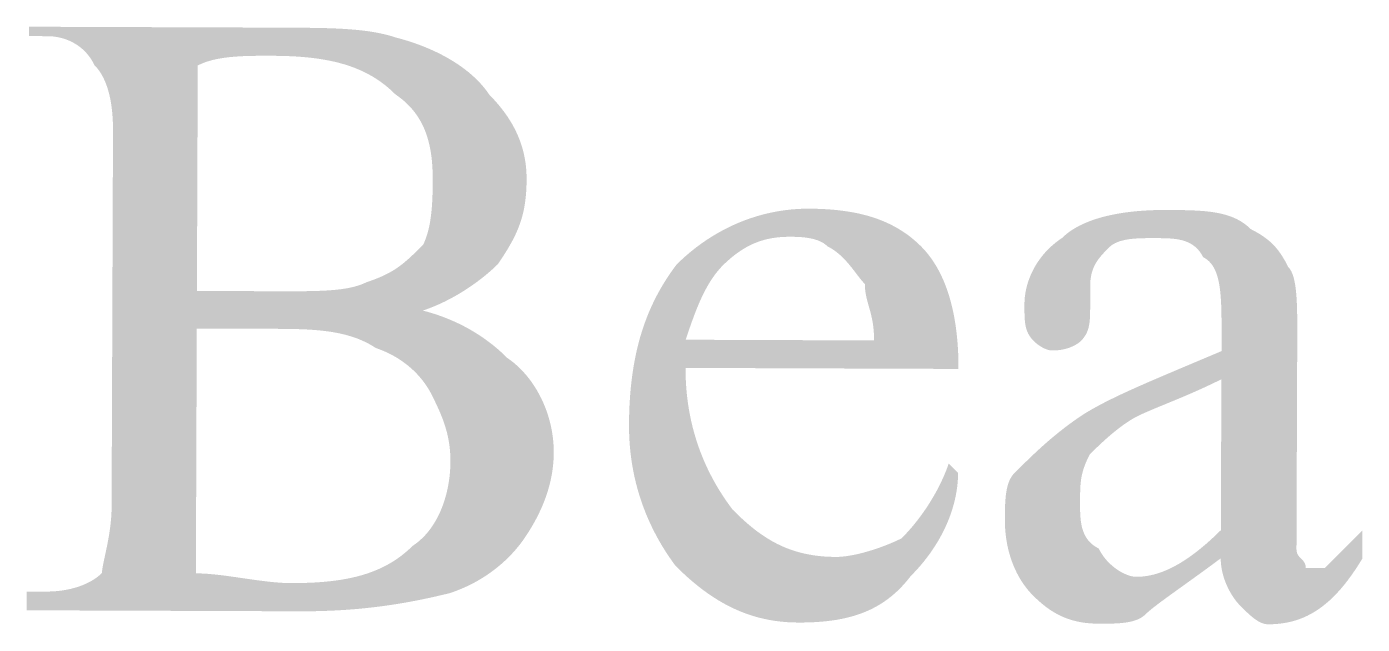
# Model space of a CAD drawing. Header units: millimetres. Extents: x -125 to 146, y -26 to 163.
# Drawn here: x 130.52 to 136.54, y 146.82 to 149.51 of the extents above; entities that cross this region are included whole.
import ezdxf

# ---------------------------------------------------------------- set-up
doc = ezdxf.new("R2010")
doc.units = ezdxf.units.MM
doc.header["$MEASUREMENT"] = 0
doc.layers.get('0').update_dxf_attribs({"color": 255, "linetype": 'CONTINUOUS'})

msp = doc.modelspace()

# ---------------------------------------------------------------- hatches: boundary and pattern name
at = {"true_color": 0x000007}
h = msp.add_hatch(color=7, dxfattribs=at)
h.paths.add_polyline_path([(132.3014, 148.2339), (132.3224, 148.2283), (132.3429, 148.2223), (132.3629, 148.2159), (132.3825, 148.2091), (132.4017, 148.2019), (132.4204, 148.1944), (132.4386, 148.1866), (132.4565, 148.1784), (132.4739, 148.17), (132.4908, 148.1613), (132.5073, 148.1523), (132.5234, 148.1431), (132.539, 148.1337), (132.5542, 148.124), (132.5689, 148.1142), (132.5832, 148.1043), (132.597, 148.0941), (132.6105, 148.0839), (132.6234, 148.0735), (132.636, 148.0631), (132.648, 148.0526), (132.6597, 148.042), (132.6709, 148.0314), (132.6817, 148.0208), (132.6973, 148.0097), (132.7124, 147.9978), (132.7271, 147.9851), (132.7413, 147.9716), (132.7549, 147.9573), (132.768, 147.9424), (132.7806, 147.9268), (132.7926, 147.9105), (132.804, 147.8937), (132.8148, 147.8763), (132.8249, 147.8584), (132.8345, 147.84), (132.8433, 147.8211), (132.8515, 147.8018), (132.859, 147.7822), (132.8657, 147.7622), (132.8717, 147.7419), (132.877, 147.7213), (132.8815, 147.7005), (132.8852, 147.6794), (132.8881, 147.6583), (132.8902, 147.6369), (132.8914, 147.6155), (132.8918, 147.594), (132.8915, 147.5782), (132.8908, 147.5623), (132.8896, 147.5464), (132.888, 147.5305), (132.8859, 147.5147), (132.8835, 147.4988), (132.8805, 147.4829), (132.8772, 147.4671), (132.8734, 147.4512), (132.8691, 147.4354), (132.8644, 147.4195), (132.8593, 147.4037), (132.8537, 147.3878), (132.8477, 147.3719), (132.8413, 147.3561), (132.8344, 147.3402), (132.827, 147.3244), (132.8193, 147.3085), (132.811, 147.2927), (132.8024, 147.2769), (132.7933, 147.261), (132.7837, 147.2452), (132.7738, 147.2293), (132.7633, 147.2135), (132.7525, 147.1979), (132.7412, 147.1827), (132.7295, 147.168), (132.7175, 147.1537), (132.705, 147.1399), (132.6922, 147.1265), (132.6791, 147.1135), (132.6657, 147.101), (132.652, 147.0889), (132.638, 147.0773), (132.6238, 147.0661), (132.6093, 147.0553), (132.5946, 147.045), (132.5797, 147.0351), (132.5646, 147.0257), (132.5494, 147.0167), (132.534, 147.0082), (132.5185, 147.0001), (132.5029, 146.9924), (132.4871, 146.9852), (132.4713, 146.9784), (132.4555, 146.9721), (132.4396, 146.9662), (132.4237, 146.9608), (132.4023, 146.9555), (132.3805, 146.9504), (132.3581, 146.9452), (132.3353, 146.9401), (132.3119, 146.9351), (132.288, 146.9302), (132.2636, 146.9254), (132.2386, 146.9207), (132.213, 146.9161), (132.1868, 146.9118), (132.16, 146.9076), (132.1325, 146.9036), (132.1044, 146.8999), (132.0755, 146.8964), (132.046, 146.8931), (132.0158, 146.8901), (131.9849, 146.8875), (131.9532, 146.8851), (131.9207, 146.8831), (131.8874, 146.8814), (131.8533, 146.8801), (131.8184, 146.8792), (131.7827, 146.8787), (131.7461, 146.8786), (130.5158, 146.8831), (130.5161, 146.9678), (130.6008, 146.9675), (130.6164, 146.9677), (130.6316, 146.9682), (130.6464, 146.9692), (130.6608, 146.9706), (130.6747, 146.9724), (130.6881, 146.9745), (130.7011, 146.9769), (130.7137, 146.9796), (130.7258, 146.9827), (130.7375, 146.986), (130.7488, 146.9896), (130.7596, 146.9934), (130.77, 146.9974), (130.7799, 147.0017), (130.7894, 147.0061), (130.7985, 147.0107), (130.8071, 147.0154), (130.8153, 147.0203), (130.823, 147.0253), (130.8303, 147.0303), (130.8372, 147.0355), (130.8436, 147.0407), (130.8496, 147.046), (130.8551, 147.0512), (130.8553, 147.057), (130.856, 147.0635), (130.857, 147.0709), (130.8583, 147.079), (130.86, 147.0879), (130.8619, 147.0975), (130.864, 147.1077), (130.8663, 147.1186), (130.8688, 147.1301), (130.8713, 147.1421), (130.874, 147.1546), (130.8767, 147.1676), (130.8794, 147.181), (130.882, 147.1948), (130.8846, 147.209), (130.8871, 147.2236), (130.8894, 147.2384), (130.8916, 147.2535), (130.8935, 147.2688), (130.8951, 147.2843), (130.8965, 147.2999), (130.8976, 147.3157), (130.8982, 147.3315), (130.8985, 147.3474), (130.9048, 149.0434), (130.9046, 149.0641), (130.9041, 149.084), (130.9031, 149.103), (130.9017, 149.1212), (130.9, 149.1386), (130.8979, 149.1552), (130.8955, 149.171), (130.8928, 149.1861), (130.8897, 149.2004), (130.8864, 149.2141), (130.8829, 149.227), (130.8791, 149.2393), (130.875, 149.2509), (130.8708, 149.2618), (130.8664, 149.2721), (130.8618, 149.2819), (130.857, 149.291), (130.8522, 149.2996), (130.8472, 149.3076), (130.8421, 149.315), (130.8369, 149.322), (130.8317, 149.3285), (130.8265, 149.3345), (130.8212, 149.34), (130.8157, 149.3507), (130.8099, 149.3609), (130.8036, 149.3707), (130.7969, 149.38), (130.7898, 149.3889), (130.7824, 149.3972), (130.7747, 149.4052), (130.7666, 149.4126), (130.7583, 149.4196), (130.7496, 149.4262), (130.7407, 149.4323), (130.7316, 149.4379), (130.7223, 149.4431), (130.7127, 149.4478), (130.703, 149.4521), (130.6931, 149.4559), (130.683, 149.4593), (130.6728, 149.4622), (130.6625, 149.4647), (130.6522, 149.4667), (130.6417, 149.4683), (130.6312, 149.4695), (130.6206, 149.4702), (130.61, 149.4704), (130.5254, 149.4708), (130.5255, 149.5131), (131.6712, 149.5089), (131.6974, 149.5088), (131.7232, 149.5086), (131.7485, 149.5085), (131.7735, 149.5083), (131.7979, 149.508), (131.822, 149.5076), (131.8456, 149.5072), (131.8687, 149.5066), (131.8914, 149.5058), (131.9137, 149.5049), (131.9355, 149.5038), (131.9569, 149.5025), (131.9778, 149.501), (131.9983, 149.4992), (132.0184, 149.4972), (132.038, 149.495), (132.0572, 149.4924), (132.0759, 149.4895), (132.0942, 149.4863), (132.112, 149.4827), (132.1294, 149.4788), (132.1464, 149.4745), (132.1629, 149.4698), (132.179, 149.4646), (132.2001, 149.459), (132.2212, 149.453), (132.2423, 149.4464), (132.2632, 149.4394), (132.2839, 149.432), (132.3045, 149.4241), (132.3249, 149.4157), (132.345, 149.4069), (132.3648, 149.3976), (132.3843, 149.3879), (132.4034, 149.3778), (132.4221, 149.3672), (132.4403, 149.3561), (132.4581, 149.3447), (132.4753, 149.3327), (132.492, 149.3204), (132.5082, 149.3076), (132.5237, 149.2944), (132.5385, 149.2808), (132.5526, 149.2668), (132.566, 149.2523), (132.5786, 149.2374), (132.5904, 149.2221), (132.6014, 149.2064), (132.6168, 149.1905), (132.6313, 149.1746), (132.6449, 149.1586), (132.6578, 149.1427), (132.6698, 149.1268), (132.6811, 149.1109), (132.6915, 149.095), (132.7013, 149.0791), (132.7102, 149.0632), (132.7185, 149.0472), (132.7261, 149.0313), (132.733, 149.0154), (132.7392, 148.9995), (132.7448, 148.9836), (132.7497, 148.9678), (132.7541, 148.9519), (132.7579, 148.936), (132.7611, 148.9201), (132.7637, 148.9042), (132.7658, 148.8883), (132.7674, 148.8724), (132.7685, 148.8566), (132.7691, 148.8407), (132.7693, 148.8248), (132.769, 148.8041), (132.7683, 148.7842), (132.7671, 148.765), (132.7655, 148.7466), (132.7634, 148.7289), (132.7609, 148.7117), (132.758, 148.6951), (132.7547, 148.679), (132.7508, 148.6634), (132.7466, 148.6481), (132.7419, 148.6332), (132.7368, 148.6186), (132.7312, 148.6041), (132.7252, 148.5899), (132.7188, 148.5757), (132.7119, 148.5616), (132.7046, 148.5475), (132.6968, 148.5334), (132.6886, 148.5191), (132.6799, 148.5047), (132.6708, 148.4901), (132.6613, 148.4751), (132.6513, 148.4599), (132.6409, 148.4443), (132.6301, 148.4337), (132.6188, 148.4232), (132.6071, 148.4127), (132.5951, 148.4023), (132.5827, 148.392), (132.5699, 148.3817), (132.5568, 148.3716), (132.5434, 148.3615), (132.5297, 148.3517), (132.5157, 148.342), (132.5015, 148.3325), (132.487, 148.3231), (132.4723, 148.314), (132.4574, 148.3052), (132.4423, 148.2966), (132.4271, 148.2883), (132.4117, 148.2803), (132.3962, 148.2725), (132.3806, 148.2652), (132.3648, 148.2581), (132.3491, 148.2515), (132.3332, 148.2452), (132.3173, 148.2393)])
h.paths.add_polyline_path([(131.2831, 148.3223), (131.2884, 148.3223), (131.2937, 148.3223), (131.299, 148.3222), (131.3043, 148.3222), (131.3096, 148.3222), (131.3149, 148.3222), (131.3202, 148.3222), (131.3255, 148.3221), (131.3307, 148.3221), (131.336, 148.3221), (131.3413, 148.3221), (131.3466, 148.3221), (131.3519, 148.322), (131.3572, 148.322), (131.3625, 148.322), (131.3678, 148.322), (131.3731, 148.322), (131.3784, 148.3219), (131.3837, 148.3219), (131.389, 148.3219), (131.3942, 148.3219), (131.3995, 148.3219), (131.4048, 148.3218), (131.4101, 148.3218), (131.421, 148.3218), (131.4319, 148.3217), (131.4427, 148.3217), (131.4534, 148.3217), (131.464, 148.3216), (131.4745, 148.3216), (131.4849, 148.3216), (131.4951, 148.3215), (131.5051, 148.3215), (131.515, 148.3214), (131.5247, 148.3214), (131.5341, 148.3214), (131.5434, 148.3213), (131.5523, 148.3213), (131.561, 148.3213), (131.5695, 148.3212), (131.5776, 148.3212), (131.5854, 148.3212), (131.5928, 148.3212), (131.5999, 148.3211), (131.6067, 148.3211), (131.613, 148.3211), (131.6189, 148.3211), (131.6244, 148.321), (131.6505, 148.3209), (131.6756, 148.3209), (131.6999, 148.3208), (131.7234, 148.3209), (131.7461, 148.321), (131.768, 148.3212), (131.7891, 148.3215), (131.8094, 148.3219), (131.8291, 148.3225), (131.848, 148.3233), (131.8662, 148.3242), (131.8837, 148.3254), (131.9006, 148.3267), (131.9169, 148.3284), (131.9325, 148.3302), (131.9475, 148.3324), (131.9619, 148.3348), (131.9757, 148.3376), (131.989, 148.3407), (132.0018, 148.3441), (132.0141, 148.348), (132.0258, 148.3522), (132.0371, 148.3568), (132.0479, 148.3618), (132.0634, 148.367), (132.078, 148.3723), (132.0919, 148.3776), (132.105, 148.383), (132.1175, 148.3884), (132.1294, 148.3939), (132.1407, 148.3996), (132.1516, 148.4053), (132.162, 148.4112), (132.172, 148.4173), (132.1816, 148.4236), (132.191, 148.4301), (132.2002, 148.4368), (132.2093, 148.4437), (132.2182, 148.4509), (132.227, 148.4584), (132.2359, 148.4661), (132.2448, 148.4742), (132.2538, 148.4826), (132.263, 148.4913), (132.2724, 148.5005), (132.2821, 148.51), (132.2921, 148.5199), (132.3025, 148.5302), (132.3077, 148.541), (132.3124, 148.5522), (132.3166, 148.5637), (132.3205, 148.5756), (132.3241, 148.5878), (132.3273, 148.6002), (132.3301, 148.6129), (132.3327, 148.6257), (132.3349, 148.6387), (132.3369, 148.6518), (132.3386, 148.665), (132.3401, 148.6782), (132.3414, 148.6914), (132.3425, 148.7046), (132.3433, 148.7177), (132.3441, 148.7307), (132.3446, 148.7436), (132.3451, 148.7563), (132.3454, 148.7687), (132.3456, 148.7809), (132.3458, 148.7928), (132.3459, 148.8044), (132.3459, 148.8156), (132.346, 148.8264), (132.3458, 148.8473), (132.3452, 148.8678), (132.3441, 148.8879), (132.3425, 148.9075), (132.3404, 148.9267), (132.3378, 148.9455), (132.3346, 148.9638), (132.3309, 148.9817), (132.3265, 148.9991), (132.3216, 149.0161), (132.316, 149.0326), (132.3098, 149.0488), (132.3029, 149.0644), (132.2953, 149.0797), (132.287, 149.0945), (132.278, 149.1088), (132.2683, 149.1228), (132.2578, 149.1363), (132.2466, 149.1493), (132.2345, 149.1619), (132.2217, 149.1741), (132.208, 149.1858), (132.1934, 149.1971), (132.178, 149.208), (132.162, 149.2235), (132.1455, 149.2382), (132.1285, 149.252), (132.111, 149.2651), (132.093, 149.2773), (132.0745, 149.2888), (132.0554, 149.2996), (132.0357, 149.3096), (132.0155, 149.3188), (131.9946, 149.3274), (131.9731, 149.3353), (131.951, 149.3425), (131.9282, 149.349), (131.9047, 149.3549), (131.8805, 149.3601), (131.8556, 149.3648), (131.83, 149.3689), (131.8036, 149.3723), (131.7764, 149.3753), (131.7485, 149.3776), (131.7197, 149.3795), (131.6901, 149.3808), (131.6597, 149.3817), (131.6284, 149.382), (131.6125, 149.3821), (131.5966, 149.3821), (131.5807, 149.3821), (131.5649, 149.382), (131.5491, 149.3819), (131.5334, 149.3817), (131.5177, 149.3813), (131.5022, 149.3808), (131.4869, 149.3802), (131.4717, 149.3793), (131.4566, 149.3783), (131.4418, 149.3771), (131.4272, 149.3756), (131.4128, 149.3739), (131.3987, 149.3719), (131.3849, 149.3696), (131.3714, 149.367), (131.3582, 149.364), (131.3453, 149.3607), (131.3328, 149.3571), (131.3207, 149.353), (131.309, 149.3485), (131.2977, 149.3436), (131.2869, 149.3383)])
h.paths.add_polyline_path([(131.2784, 147.0497), (131.2945, 147.0494), (131.311, 147.0487), (131.328, 147.0477), (131.3452, 147.0463), (131.3628, 147.0446), (131.3807, 147.0427), (131.3988, 147.0405), (131.417, 147.0382), (131.4355, 147.0357), (131.454, 147.0331), (131.4727, 147.0304), (131.4913, 147.0277), (131.51, 147.025), (131.5286, 147.0223), (131.5472, 147.0197), (131.5656, 147.0172), (131.5839, 147.0149), (131.602, 147.0127), (131.6198, 147.0108), (131.6374, 147.0091), (131.6547, 147.0078), (131.6716, 147.0067), (131.6881, 147.006), (131.7042, 147.0058), (131.7355, 147.0059), (131.766, 147.0064), (131.7956, 147.0075), (131.8244, 147.009), (131.8524, 147.0111), (131.8796, 147.0137), (131.906, 147.0169), (131.9316, 147.0206), (131.9566, 147.0249), (131.9808, 147.0298), (132.0043, 147.0354), (132.0272, 147.0416), (132.0494, 147.0485), (132.0709, 147.056), (132.0918, 147.0643), (132.1121, 147.0732), (132.1319, 147.0829), (132.151, 147.0934), (132.1697, 147.1046), (132.1878, 147.1167), (132.2053, 147.1295), (132.2224, 147.1432), (132.239, 147.1577), (132.2552, 147.1731), (132.2707, 147.184), (132.2853, 147.1958), (132.2991, 147.2084), (132.312, 147.2216), (132.3242, 147.2356), (132.3355, 147.2501), (132.3461, 147.2653), (132.3559, 147.2809), (132.365, 147.2969), (132.3734, 147.3134), (132.3811, 147.3301), (132.3881, 147.3472), (132.3945, 147.3645), (132.4002, 147.3819), (132.4053, 147.3995), (132.4097, 147.4171), (132.4136, 147.4347), (132.417, 147.4523), (132.4197, 147.4697), (132.422, 147.487), (132.4237, 147.5041), (132.4249, 147.5209), (132.4257, 147.5373), (132.4259, 147.5534), (132.4258, 147.5691), (132.4252, 147.5844), (132.4242, 147.5993), (132.4228, 147.6138), (132.4211, 147.628), (132.419, 147.6418), (132.4166, 147.6554), (132.4138, 147.6686), (132.4108, 147.6816), (132.4075, 147.6942), (132.4039, 147.7067), (132.4001, 147.7189), (132.3961, 147.7309), (132.3918, 147.7426), (132.3874, 147.7542), (132.3828, 147.7656), (132.3781, 147.7769), (132.3732, 147.788), (132.3682, 147.799), (132.3632, 147.8099), (132.358, 147.8207), (132.3529, 147.8314), (132.3476, 147.8421), (132.3424, 147.8527), (132.3369, 147.8633), (132.331, 147.8739), (132.3246, 147.8844), (132.3178, 147.8949), (132.3106, 147.9054), (132.3029, 147.9157), (132.2948, 147.9259), (132.2862, 147.936), (132.2772, 147.946), (132.2678, 147.9558), (132.2579, 147.9654), (132.2476, 147.9748), (132.2368, 147.984), (132.2256, 147.9929), (132.2139, 148.0016), (132.2018, 148.01), (132.1893, 148.0182), (132.1763, 148.026), (132.1629, 148.0335), (132.149, 148.0406), (132.1347, 148.0474), (132.12, 148.0538), (132.1048, 148.0597), (132.0892, 148.0653), (132.0731, 148.0755), (132.0566, 148.0849), (132.0397, 148.0934), (132.0225, 148.1012), (132.0048, 148.1083), (131.9868, 148.1146), (131.9685, 148.1203), (131.9498, 148.1254), (131.9309, 148.1299), (131.9117, 148.1338), (131.8922, 148.1373), (131.8725, 148.1402), (131.8525, 148.1427), (131.8324, 148.1448), (131.8121, 148.1465), (131.7916, 148.1479), (131.7709, 148.1491), (131.7501, 148.1499), (131.7293, 148.1505), (131.7083, 148.151), (131.6872, 148.1513), (131.6661, 148.1515), (131.645, 148.1516), (131.6238, 148.1517), (131.6132, 148.1517), (131.6026, 148.1518), (131.592, 148.1518), (131.5815, 148.1519), (131.571, 148.1519), (131.5606, 148.1519), (131.5502, 148.152), (131.54, 148.152), (131.53, 148.1521), (131.52, 148.1521), (131.5103, 148.1521), (131.5008, 148.1522), (131.4915, 148.1522), (131.4824, 148.1522), (131.4736, 148.1523), (131.4651, 148.1523), (131.4568, 148.1523), (131.4489, 148.1524), (131.4414, 148.1524), (131.4342, 148.1524), (131.4274, 148.1524), (131.421, 148.1525), (131.415, 148.1525), (131.4095, 148.1525), (131.404, 148.1525), (131.3981, 148.1525), (131.3919, 148.1526), (131.3854, 148.1526), (131.3787, 148.1526), (131.3718, 148.1526), (131.3648, 148.1527), (131.3578, 148.1527), (131.3507, 148.1527), (131.3437, 148.1527), (131.3368, 148.1528), (131.3301, 148.1528), (131.3236, 148.1528), (131.3174, 148.1528), (131.3115, 148.1529), (131.306, 148.1529), (131.301, 148.1529), (131.2964, 148.1529), (131.2924, 148.1529), (131.289, 148.1529), (131.2862, 148.153), (131.2842, 148.153), (131.2829, 148.153), (131.2825, 148.153)])
h = msp.add_hatch(color=7, dxfattribs=at)
h.paths.add_polyline_path([(133.4858, 147.9755), (133.4861, 147.9436), (133.4873, 147.9122), (133.4894, 147.8813), (133.4922, 147.8509), (133.4959, 147.8209), (133.5004, 147.7913), (133.5057, 147.7623), (133.5117, 147.7336), (133.5185, 147.7055), (133.526, 147.6778), (133.5342, 147.6505), (133.5431, 147.6237), (133.5526, 147.5973), (133.5629, 147.5715), (133.5738, 147.546), (133.5853, 147.521), (133.5974, 147.4965), (133.6101, 147.4723), (133.6234, 147.4487), (133.6372, 147.4255), (133.6516, 147.4027), (133.6665, 147.3804), (133.6819, 147.3585), (133.6978, 147.337), (133.7136, 147.3213), (133.7295, 147.3061), (133.7454, 147.2913), (133.7615, 147.277), (133.7777, 147.2633), (133.794, 147.25), (133.8106, 147.2374), (133.8275, 147.2252), (133.8447, 147.2137), (133.8622, 147.2028), (133.88, 147.1925), (133.8983, 147.1828), (133.917, 147.1738), (133.9362, 147.1655), (133.9559, 147.1579), (133.9762, 147.151), (133.997, 147.1448), (134.0185, 147.1394), (134.0407, 147.1348), (134.0635, 147.1309), (134.0871, 147.1278), (134.1115, 147.1256), (134.1366, 147.1242), (134.1627, 147.1237), (134.1735, 147.1238), (134.1847, 147.1244), (134.1962, 147.1254), (134.2081, 147.1268), (134.2203, 147.1286), (134.2328, 147.1307), (134.2455, 147.1331), (134.2584, 147.1358), (134.2714, 147.1389), (134.2845, 147.1422), (134.2977, 147.1458), (134.3109, 147.1496), (134.3242, 147.1536), (134.3374, 147.1578), (134.3505, 147.1622), (134.3635, 147.1668), (134.3764, 147.1715), (134.3891, 147.1764), (134.4015, 147.1814), (134.4138, 147.1864), (134.4257, 147.1916), (134.4373, 147.1968), (134.4485, 147.202), (134.4593, 147.2072), (134.4699, 147.218), (134.4805, 147.2292), (134.4911, 147.2408), (134.5016, 147.2527), (134.5121, 147.2651), (134.5224, 147.2778), (134.5326, 147.2908), (134.5428, 147.3041), (134.5527, 147.3178), (134.5625, 147.3317), (134.5722, 147.3458), (134.5816, 147.3602), (134.5908, 147.3749), (134.5997, 147.3897), (134.6085, 147.4047), (134.6169, 147.4199), (134.625, 147.4352), (134.6328, 147.4507), (134.6403, 147.4662), (134.6475, 147.4819), (134.6543, 147.4976), (134.6607, 147.5134), (134.6667, 147.5293), (134.6722, 147.5451), (134.7144, 147.5026), (134.7139, 147.4815), (134.7125, 147.4603), (134.7103, 147.4392), (134.7072, 147.4182), (134.7034, 147.3972), (134.6987, 147.3763), (134.6933, 147.3556), (134.6871, 147.335), (134.6802, 147.3145), (134.6726, 147.2942), (134.6643, 147.274), (134.6553, 147.2541), (134.6456, 147.2344), (134.6353, 147.215), (134.6244, 147.1958), (134.6129, 147.1769), (134.6007, 147.1582), (134.588, 147.1399), (134.5748, 147.122), (134.561, 147.1043), (134.5468, 147.0871), (134.532, 147.0702), (134.5167, 147.0538), (134.501, 147.0377), (134.4848, 147.0173), (134.4682, 146.9981), (134.4512, 146.9802), (134.4337, 146.9635), (134.4158, 146.948), (134.3974, 146.9336), (134.3787, 146.9203), (134.3594, 146.9081), (134.3398, 146.8969), (134.3197, 146.8868), (134.2991, 146.8775), (134.2781, 146.8692), (134.2567, 146.8618), (134.2349, 146.8552), (134.2126, 146.8495), (134.1899, 146.8445), (134.1667, 146.8402), (134.1431, 146.8367), (134.119, 146.8338), (134.0946, 146.8315), (134.0696, 146.8298), (134.0443, 146.8287), (134.0185, 146.8281), (133.9922, 146.828), (133.966, 146.8285), (133.9401, 146.8299), (133.9147, 146.8322), (133.8896, 146.8354), (133.8648, 146.8394), (133.8404, 146.8444), (133.8163, 146.8502), (133.7925, 146.8569), (133.769, 146.8645), (133.7458, 146.873), (133.7228, 146.8823), (133.7001, 146.8925), (133.6776, 146.9036), (133.6553, 146.9156), (133.6332, 146.9285), (133.6113, 146.9423), (133.5895, 146.9569), (133.5679, 146.9724), (133.5464, 146.9888), (133.525, 147.0061), (133.5037, 147.0242), (133.4825, 147.0433), (133.4613, 147.0632), (133.4402, 147.084), (133.4246, 147.1054), (133.4095, 147.1273), (133.3949, 147.1496), (133.3807, 147.1724), (133.3671, 147.1956), (133.354, 147.2193), (133.3415, 147.2433), (133.3296, 147.2679), (133.3182, 147.2928), (133.3074, 147.3182), (133.2973, 147.344), (133.2878, 147.3703), (133.279, 147.397), (133.2708, 147.4242), (133.2634, 147.4518), (133.2566, 147.4798), (133.2507, 147.5083), (133.2454, 147.5372), (133.241, 147.5665), (133.2373, 147.5963), (133.2344, 147.6265), (133.2324, 147.6571), (133.2312, 147.6882), (133.2309, 147.7198), (133.2315, 147.7618), (133.2329, 147.8024), (133.2352, 147.8418), (133.2383, 147.88), (133.2423, 147.917), (133.247, 147.9528), (133.2524, 147.9874), (133.2587, 148.021), (133.2656, 148.0535), (133.2733, 148.0851), (133.2816, 148.1156), (133.2907, 148.1452), (133.3004, 148.1739), (133.3107, 148.2018), (133.3216, 148.2288), (133.3332, 148.255), (133.3454, 148.2805), (133.3581, 148.3053), (133.3713, 148.3294), (133.3851, 148.3529), (133.3994, 148.3758), (133.4142, 148.3981), (133.4295, 148.42), (133.4452, 148.4413), (133.4667, 148.4619), (133.4886, 148.4817), (133.511, 148.5006), (133.5337, 148.5186), (133.5568, 148.5357), (133.5803, 148.5519), (133.6041, 148.5673), (133.6283, 148.5817), (133.6528, 148.5953), (133.6775, 148.608), (133.7025, 148.6198), (133.7277, 148.6308), (133.7531, 148.6408), (133.7788, 148.65), (133.8046, 148.6583), (133.8306, 148.6657), (133.8567, 148.6722), (133.8829, 148.6778), (133.9092, 148.6826), (133.9356, 148.6864), (133.962, 148.6894), (133.9885, 148.6915), (134.015, 148.6928), (134.0415, 148.6931), (134.0677, 148.6928), (134.0935, 148.692), (134.1188, 148.6907), (134.1438, 148.689), (134.1682, 148.6867), (134.1922, 148.6839), (134.2158, 148.6806), (134.239, 148.6767), (134.2617, 148.6722), (134.2839, 148.6671), (134.3057, 148.6614), (134.3271, 148.655), (134.348, 148.648), (134.3685, 148.6403), (134.3885, 148.6319), (134.4081, 148.6228), (134.4272, 148.6129), (134.4459, 148.6023), (134.4642, 148.5909), (134.482, 148.5788), (134.4994, 148.5658), (134.5163, 148.552), (134.5328, 148.5374), (134.5488, 148.5219), (134.5642, 148.5055), (134.5787, 148.4883), (134.5924, 148.4703), (134.6052, 148.4515), (134.6172, 148.432), (134.6285, 148.4118), (134.6389, 148.3909), (134.6486, 148.3694), (134.6576, 148.3474), (134.6658, 148.3247), (134.6734, 148.3016), (134.6802, 148.278), (134.6864, 148.2539), (134.692, 148.2295), (134.6969, 148.2047), (134.7012, 148.1795), (134.705, 148.1541), (134.7081, 148.1284), (134.7107, 148.1025), (134.7128, 148.0764), (134.7144, 148.0501), (134.7154, 148.0238), (134.716, 147.9974), (134.7161, 147.9709)])
h.paths.add_polyline_path([(133.4863, 148.1025), (134.3356, 148.0993), (134.3354, 148.1148), (134.3349, 148.1294), (134.3339, 148.1432), (134.3327, 148.1564), (134.3311, 148.1689), (134.3293, 148.1807), (134.3272, 148.192), (134.325, 148.2029), (134.3226, 148.2132), (134.3201, 148.2232), (134.3176, 148.2329), (134.315, 148.2423), (134.3124, 148.2515), (134.3098, 148.2605), (134.3073, 148.2694), (134.3049, 148.2782), (134.3027, 148.287), (134.3006, 148.2959), (134.2988, 148.3049), (134.2972, 148.3141), (134.2959, 148.3235), (134.295, 148.3331), (134.2944, 148.3431), (134.2942, 148.3535), (134.2889, 148.359), (134.2836, 148.3649), (134.2783, 148.3712), (134.2729, 148.3779), (134.2675, 148.3848), (134.2619, 148.392), (134.2563, 148.3994), (134.2505, 148.407), (134.2446, 148.4147), (134.2385, 148.4225), (134.2322, 148.4305), (134.2257, 148.4384), (134.219, 148.4464), (134.2121, 148.4543), (134.2049, 148.4621), (134.1974, 148.4699), (134.1897, 148.4775), (134.1816, 148.4849), (134.1732, 148.4921), (134.1644, 148.499), (134.1553, 148.5056), (134.1458, 148.512), (134.1359, 148.5179), (134.1255, 148.5235), (134.12, 148.5285), (134.1141, 148.5332), (134.1079, 148.5375), (134.1013, 148.5414), (134.0944, 148.5449), (134.0872, 148.5481), (134.0799, 148.5509), (134.0723, 148.5534), (134.0646, 148.5557), (134.0568, 148.5576), (134.0489, 148.5593), (134.041, 148.5608), (134.033, 148.562), (134.0252, 148.5631), (134.0173, 148.564), (134.0096, 148.5646), (134.0021, 148.5652), (133.9947, 148.5656), (133.9875, 148.5659), (133.9806, 148.5661), (133.974, 148.5663), (133.9677, 148.5663), (133.9618, 148.5664), (133.9563, 148.5664), (133.9407, 148.5662), (133.9254, 148.5656), (133.9106, 148.5646), (133.8961, 148.5631), (133.882, 148.5612), (133.8683, 148.5588), (133.8549, 148.556), (133.8417, 148.5527), (133.8289, 148.549), (133.8163, 148.5449), (133.804, 148.5403), (133.7918, 148.5353), (133.7799, 148.5298), (133.7682, 148.5239), (133.7567, 148.5175), (133.7452, 148.5107), (133.734, 148.5035), (133.7228, 148.4958), (133.7117, 148.4877), (133.7007, 148.4792), (133.6897, 148.4702), (133.6788, 148.4607), (133.6678, 148.4508), (133.6569, 148.4405), (133.6465, 148.4298), (133.6365, 148.4186), (133.6269, 148.407), (133.6177, 148.395), (133.6089, 148.3826), (133.6004, 148.3699), (133.5922, 148.3569), (133.5844, 148.3436), (133.5769, 148.3299), (133.5696, 148.316), (133.5626, 148.3018), (133.5558, 148.2874), (133.5492, 148.2728), (133.5429, 148.258), (133.5367, 148.2429), (133.5307, 148.2277), (133.5248, 148.2124), (133.5191, 148.1969), (133.5134, 148.1814), (133.5079, 148.1657), (133.5024, 148.15), (133.497, 148.1342), (133.4917, 148.1183)])
h = msp.add_hatch(color=7, dxfattribs=at)
h.paths.add_polyline_path([(135.8983, 147.1172), (135.8773, 147.1017), (135.8568, 147.0865), (135.8367, 147.0718), (135.8172, 147.0576), (135.7981, 147.0438), (135.7796, 147.0304), (135.7616, 147.0174), (135.7442, 147.0049), (135.7274, 146.9929), (135.7113, 146.9812), (135.6957, 146.9701), (135.6808, 146.9593), (135.6665, 146.949), (135.6529, 146.9391), (135.6401, 146.9297), (135.6279, 146.9207), (135.6165, 146.9121), (135.6058, 146.904), (135.5959, 146.8963), (135.5868, 146.8891), (135.5785, 146.8823), (135.5711, 146.8759), (135.5645, 146.87), (135.5587, 146.8645), (135.5532, 146.8594), (135.5472, 146.8548), (135.5409, 146.8506), (135.5342, 146.8468), (135.527, 146.8433), (135.5196, 146.8402), (135.5118, 146.8374), (135.5037, 146.8349), (135.4953, 146.8327), (135.4867, 146.8308), (135.4778, 146.8292), (135.4686, 146.8278), (135.4592, 146.8266), (135.4497, 146.8256), (135.4399, 146.8248), (135.43, 146.8242), (135.4199, 146.8237), (135.4097, 146.8234), (135.3994, 146.8231), (135.389, 146.823), (135.3786, 146.8229), (135.368, 146.8229), (135.3575, 146.8229), (135.3469, 146.823), (135.3312, 146.8232), (135.316, 146.8239), (135.3012, 146.8251), (135.2867, 146.8267), (135.2727, 146.8287), (135.2589, 146.8312), (135.2456, 146.8341), (135.2325, 146.8375), (135.2197, 146.8413), (135.2072, 146.8455), (135.195, 146.8502), (135.183, 146.8553), (135.1712, 146.8609), (135.1596, 146.8669), (135.1482, 146.8733), (135.137, 146.8802), (135.1259, 146.8875), (135.115, 146.8952), (135.1042, 146.9034), (135.0934, 146.9121), (135.0828, 146.9212), (135.0721, 146.9307), (135.0616, 146.9406), (135.051, 146.951), (135.0407, 146.9619), (135.0308, 146.9731), (135.0214, 146.9848), (135.0124, 146.9969), (135.0038, 147.0093), (134.9957, 147.022), (134.9881, 147.0351), (134.9808, 147.0485), (134.9741, 147.0622), (134.9677, 147.0762), (134.9618, 147.0904), (134.9564, 147.1049), (134.9513, 147.1195), (134.9468, 147.1344), (134.9426, 147.1495), (134.9389, 147.1647), (134.9357, 147.1801), (134.9329, 147.1956), (134.9305, 147.2112), (134.9286, 147.2269), (134.9271, 147.2426), (134.926, 147.2585), (134.9254, 147.2743), (134.9253, 147.2902), (134.9253, 147.3008), (134.9254, 147.3113), (134.9255, 147.3218), (134.9256, 147.3323), (134.9259, 147.3427), (134.9262, 147.353), (134.9266, 147.3632), (134.9272, 147.3733), (134.9279, 147.3832), (134.9287, 147.3929), (134.9298, 147.4025), (134.931, 147.4119), (134.9325, 147.421), (134.9342, 147.4299), (134.9362, 147.4386), (134.9384, 147.4469), (134.9409, 147.455), (134.9438, 147.4628), (134.947, 147.4702), (134.9505, 147.4773), (134.9544, 147.484), (134.9586, 147.4903), (134.9633, 147.4962), (134.9684, 147.5017), (134.979, 147.5122), (134.9897, 147.5228), (135.0004, 147.5333), (135.0111, 147.5439), (135.0219, 147.5544), (135.0328, 147.565), (135.0438, 147.5756), (135.0549, 147.5861), (135.0662, 147.5967), (135.0777, 147.6073), (135.0893, 147.6179), (135.1012, 147.6285), (135.1132, 147.6392), (135.1255, 147.6498), (135.1381, 147.6605), (135.1509, 147.6711), (135.164, 147.6818), (135.1775, 147.6925), (135.1912, 147.7033), (135.2054, 147.714), (135.2198, 147.7248), (135.2347, 147.7356), (135.25, 147.7464), (135.2657, 147.7572), (135.282, 147.7678), (135.2993, 147.7783), (135.3174, 147.7889), (135.3364, 147.7995), (135.3563, 147.8102), (135.377, 147.821), (135.3987, 147.8319), (135.4212, 147.8429), (135.4446, 147.8541), (135.4689, 147.8654), (135.4941, 147.8769), (135.5202, 147.8886), (135.5471, 147.9005), (135.5749, 147.9127), (135.6036, 147.9251), (135.6332, 147.9378), (135.6637, 147.9507), (135.6951, 147.964), (135.7273, 147.9776), (135.7604, 147.9916), (135.7944, 148.0059), (135.8293, 148.0206), (135.8651, 148.0357), (135.9018, 148.0512), (135.9019, 148.0936), (135.902, 148.1196), (135.9021, 148.1447), (135.902, 148.169), (135.9019, 148.1923), (135.9016, 148.2148), (135.9011, 148.2364), (135.9004, 148.2572), (135.8995, 148.277), (135.8982, 148.296), (135.8966, 148.3141), (135.8947, 148.3313), (135.8923, 148.3476), (135.8895, 148.363), (135.8862, 148.3776), (135.8824, 148.3913), (135.878, 148.4041), (135.873, 148.416), (135.8674, 148.4271), (135.8612, 148.4372), (135.8542, 148.4465), (135.8465, 148.4549), (135.8381, 148.4624), (135.8288, 148.4691), (135.8187, 148.4749), (135.8132, 148.485), (135.8073, 148.4944), (135.801, 148.5029), (135.7943, 148.5106), (135.7872, 148.5176), (135.7798, 148.524), (135.7721, 148.5296), (135.764, 148.5346), (135.7557, 148.5391), (135.747, 148.543), (135.7381, 148.5464), (135.729, 148.5493), (135.7196, 148.5517), (135.7101, 148.5538), (135.7003, 148.5555), (135.6904, 148.5569), (135.6803, 148.5579), (135.6702, 148.5588), (135.6599, 148.5594), (135.6495, 148.5598), (135.639, 148.56), (135.6285, 148.5602), (135.6179, 148.5603), (135.6073, 148.5603), (135.5967, 148.5604), (135.5862, 148.5604), (135.5757, 148.5603), (135.5652, 148.5603), (135.5548, 148.5601), (135.5445, 148.5599), (135.5343, 148.5595), (135.5242, 148.5591), (135.5143, 148.5584), (135.5045, 148.5576), (135.495, 148.5567), (135.4856, 148.5555), (135.4764, 148.5541), (135.4675, 148.5524), (135.4589, 148.5505), (135.4505, 148.5484), (135.4424, 148.5459), (135.4346, 148.5431), (135.4272, 148.54), (135.4201, 148.5365), (135.4133, 148.5327), (135.407, 148.5284), (135.401, 148.5238), (135.3955, 148.5188), (135.3902, 148.5135), (135.3849, 148.5082), (135.3796, 148.5029), (135.3744, 148.4975), (135.3693, 148.492), (135.3643, 148.4865), (135.3594, 148.4808), (135.3546, 148.475), (135.3499, 148.4691), (135.3454, 148.463), (135.3411, 148.4567), (135.337, 148.4502), (135.3332, 148.4435), (135.3295, 148.4365), (135.3261, 148.4293), (135.323, 148.4218), (135.3202, 148.414), (135.3177, 148.4059), (135.3155, 148.3975), (135.3137, 148.3887), (135.3122, 148.3796), (135.3111, 148.3701), (135.3105, 148.3601), (135.3102, 148.3497), (135.3099, 148.2651), (135.3099, 148.2547), (135.3098, 148.2448), (135.3097, 148.2352), (135.3096, 148.2261), (135.3093, 148.2173), (135.309, 148.2089), (135.3086, 148.2008), (135.3081, 148.193), (135.3074, 148.1855), (135.3065, 148.1782), (135.3055, 148.1713), (135.3042, 148.1646), (135.3028, 148.1581), (135.3011, 148.1518), (135.2991, 148.1456), (135.2969, 148.1397), (135.2944, 148.1339), (135.2915, 148.1282), (135.2884, 148.1227), (135.2848, 148.1172), (135.281, 148.1118), (135.2767, 148.1065), (135.272, 148.1012), (135.2669, 148.0959), (135.2667, 148.0957), (135.266, 148.0951), (135.2649, 148.0941), (135.2634, 148.0928), (135.2614, 148.0912), (135.259, 148.0893), (135.2561, 148.0872), (135.2528, 148.085), (135.249, 148.0826), (135.2448, 148.0801), (135.2402, 148.0775), (135.2351, 148.0749), (135.2296, 148.0722), (135.2236, 148.0697), (135.2172, 148.0671), (135.2104, 148.0648), (135.2031, 148.0625), (135.1954, 148.0604), (135.1872, 148.0586), (135.1786, 148.057), (135.1696, 148.0557), (135.1601, 148.0548), (135.1501, 148.0542), (135.1398, 148.054), (135.1345, 148.0543), (135.1292, 148.0549), (135.124, 148.0559), (135.1188, 148.0573), (135.1137, 148.0589), (135.1087, 148.0608), (135.1038, 148.0629), (135.0991, 148.0652), (135.0944, 148.0676), (135.09, 148.0701), (135.0857, 148.0728), (135.0816, 148.0754), (135.0778, 148.0781), (135.0742, 148.0807), (135.0708, 148.0832), (135.0678, 148.0857), (135.065, 148.0879), (135.0625, 148.09), (135.0604, 148.0919), (135.0586, 148.0935), (135.0572, 148.0949), (135.0561, 148.0958), (135.0555, 148.0965), (135.0553, 148.0967), (135.0502, 148.102), (135.0456, 148.1073), (135.0414, 148.1127), (135.0375, 148.1181), (135.034, 148.1236), (135.0309, 148.1292), (135.0281, 148.1349), (135.0256, 148.1407), (135.0235, 148.1467), (135.0215, 148.1528), (135.0199, 148.1591), (135.0185, 148.1656), (135.0173, 148.1723), (135.0163, 148.1793), (135.0155, 148.1865), (135.0149, 148.194), (135.0144, 148.2018), (135.014, 148.2099), (135.0138, 148.2184), (135.0136, 148.2272), (135.0135, 148.2363), (135.0135, 148.2459), (135.0135, 148.2558), (135.0136, 148.2662), (135.0138, 148.277), (135.0145, 148.2882), (135.0158, 148.2997), (135.0175, 148.3116), (135.0197, 148.3238), (135.0224, 148.3363), (135.0257, 148.3489), (135.0296, 148.3618), (135.0341, 148.3747), (135.0391, 148.3878), (135.0448, 148.401), (135.0512, 148.4142), (135.0581, 148.4274), (135.0658, 148.4406), (135.0742, 148.4536), (135.0833, 148.4666), (135.0931, 148.4794), (135.1037, 148.4921), (135.115, 148.5045), (135.1272, 148.5166), (135.1401, 148.5285), (135.1539, 148.54), (135.1685, 148.5511), (135.184, 148.5619), (135.195, 148.5722), (135.207, 148.5821), (135.2197, 148.5915), (135.2333, 148.6005), (135.2477, 148.609), (135.2629, 148.6172), (135.2789, 148.6248), (135.2956, 148.632), (135.313, 148.6388), (135.3312, 148.6451), (135.35, 148.651), (135.3695, 148.6564), (135.3897, 148.6614), (135.4106, 148.666), (135.432, 148.6701), (135.4541, 148.6738), (135.4767, 148.677), (135.4999, 148.6798), (135.5237, 148.6821), (135.548, 148.684), (135.5728, 148.6855), (135.5981, 148.6865), (135.6239, 148.687), (135.6501, 148.6872), (135.6711, 148.6871), (135.6916, 148.687), (135.7118, 148.6868), (135.7315, 148.6865), (135.7507, 148.686), (135.7696, 148.6854), (135.788, 148.6845), (135.806, 148.6834), (135.8236, 148.6821), (135.8407, 148.6803), (135.8574, 148.6782), (135.8737, 148.6757), (135.8895, 148.6728), (135.9048, 148.6694), (135.9197, 148.6655), (135.9342, 148.661), (135.9482, 148.656), (135.9618, 148.6503), (135.9749, 148.6439), (135.9875, 148.6369), (135.9997, 148.6291), (136.0114, 148.6206), (136.0227, 148.6113), (136.0335, 148.6011), (136.0438, 148.5957), (136.0537, 148.5904), (136.0632, 148.585), (136.0724, 148.5796), (136.0811, 148.5741), (136.0896, 148.5685), (136.0976, 148.5627), (136.1054, 148.5569), (136.1129, 148.5509), (136.1201, 148.5448), (136.127, 148.5384), (136.1337, 148.5319), (136.1402, 148.5252), (136.1465, 148.5182), (136.1526, 148.5109), (136.1585, 148.5034), (136.1643, 148.4956), (136.17, 148.4875), (136.1755, 148.479), (136.1809, 148.4702), (136.1863, 148.461), (136.1916, 148.4515), (136.1969, 148.4415), (136.2022, 148.4311), (136.2072, 148.4254), (136.2118, 148.4188), (136.2161, 148.4113), (136.2199, 148.403), (136.2234, 148.3939), (136.2265, 148.3841), (136.2292, 148.3734), (136.2317, 148.362), (136.2339, 148.3499), (136.2357, 148.337), (136.2374, 148.3235), (136.2388, 148.3093), (136.2399, 148.2944), (136.2409, 148.2789), (136.2416, 148.2627), (136.2422, 148.246), (136.2427, 148.2286), (136.243, 148.2107), (136.2432, 148.1922), (136.2433, 148.1732), (136.2434, 148.1537), (136.2434, 148.1337), (136.2433, 148.1132), (136.2432, 148.0923), (136.241, 147.497), (136.241, 147.476), (136.2409, 147.4556), (136.2408, 147.4356), (136.2407, 147.416), (136.2407, 147.397), (136.2406, 147.3786), (136.2405, 147.3607), (136.2405, 147.3433), (136.2404, 147.3266), (136.2403, 147.3104), (136.2403, 147.2949), (136.2402, 147.28), (136.2402, 147.2658), (136.2401, 147.2523), (136.2401, 147.2394), (136.24, 147.2273), (136.24, 147.2159), (136.24, 147.2053), (136.2399, 147.1954), (136.2399, 147.1863), (136.2399, 147.1781), (136.2398, 147.1706), (136.2398, 147.164), (136.2398, 147.1583), (136.24, 147.1532), (136.2406, 147.1486), (136.2416, 147.1443), (136.2429, 147.1403), (136.2445, 147.1366), (136.2463, 147.1332), (136.2484, 147.1299), (136.2506, 147.1269), (136.2531, 147.124), (136.2556, 147.1213), (136.2582, 147.1186), (136.2608, 147.1159), (136.2634, 147.1132), (136.266, 147.1105), (136.2685, 147.1078), (136.2709, 147.1049), (136.2732, 147.1019), (136.2753, 147.0987), (136.2771, 147.0952), (136.2787, 147.0915), (136.28, 147.0876), (136.281, 147.0833), (136.2816, 147.0786), (136.2818, 147.0735), (136.282, 147.0735), (136.2826, 147.0735), (136.2836, 147.0735), (136.2849, 147.0735), (136.2866, 147.0735), (136.2884, 147.0735), (136.2905, 147.0735), (136.2928, 147.0735), (136.2952, 147.0734), (136.2977, 147.0734), (136.3003, 147.0734), (136.303, 147.0734), (136.3056, 147.0734), (136.3082, 147.0734), (136.3107, 147.0734), (136.3132, 147.0734), (136.3154, 147.0734), (136.3175, 147.0734), (136.3194, 147.0734), (136.321, 147.0734), (136.3223, 147.0733), (136.3233, 147.0733), (136.3239, 147.0733), (136.3241, 147.0733), (136.3292, 147.0733), (136.3339, 147.0733), (136.3381, 147.0733), (136.342, 147.0733), (136.3455, 147.0733), (136.3486, 147.0733), (136.3514, 147.0732), (136.3539, 147.0732), (136.3561, 147.0732), (136.3581, 147.0732), (136.3597, 147.0732), (136.3612, 147.0732), (136.3624, 147.0732), (136.3634, 147.0732), (136.3642, 147.0732), (136.3649, 147.0732), (136.3654, 147.0732), (136.3658, 147.0732), (136.3661, 147.0732), (136.3663, 147.0732), (136.3664, 147.0732), (136.3664, 147.0732), (136.3665, 147.0732), (136.3665, 147.0732), (136.3718, 147.0785), (136.3771, 147.0838), (136.3825, 147.0891), (136.3879, 147.0945), (136.3934, 147.0999), (136.399, 147.1055), (136.4047, 147.1111), (136.4105, 147.1169), (136.4165, 147.1229), (136.4227, 147.129), (136.429, 147.1352), (136.4355, 147.1417), (136.4423, 147.1484), (136.4493, 147.1554), (136.4565, 147.1626), (136.464, 147.17), (136.4719, 147.1778), (136.48, 147.1859), (136.4885, 147.1943), (136.4973, 147.203), (136.5065, 147.2122), (136.516, 147.2217), (136.526, 147.2316), (136.5364, 147.2419), (136.536, 147.1149), (136.52, 147.0892), (136.504, 147.0647), (136.488, 147.0416), (136.4719, 147.0197), (136.4558, 146.999), (136.4395, 146.9796), (136.4232, 146.9615), (136.4068, 146.9445), (136.3902, 146.9286), (136.3734, 146.914), (136.3565, 146.9005), (136.3393, 146.8881), (136.322, 146.8768), (136.3044, 146.8666), (136.2865, 146.8574), (136.2684, 146.8493), (136.25, 146.8423), (136.2313, 146.8362), (136.2123, 146.8312), (136.1929, 146.8271), (136.1731, 146.8239), (136.153, 146.8218), (136.1325, 146.8205), (136.1115, 146.8201), (136.1062, 146.8204), (136.101, 146.821), (136.0957, 146.8221), (136.0904, 146.8235), (136.0851, 146.8254), (136.0798, 146.8275), (136.0745, 146.83), (136.0692, 146.8328), (136.064, 146.8359), (136.0587, 146.8393), (136.0534, 146.8429), (136.0481, 146.8468), (136.0429, 146.8509), (136.0376, 146.8552), (136.0323, 146.8597), (136.027, 146.8643), (136.0218, 146.8691), (136.0165, 146.8741), (136.0112, 146.8791), (136.0059, 146.8842), (136.0007, 146.8894), (135.9954, 146.8947), (135.9901, 146.9), (135.9848, 146.9053), (135.9796, 146.9108), (135.9743, 146.9167), (135.969, 146.9231), (135.9638, 146.9298), (135.9586, 146.9369), (135.9535, 146.9444), (135.9485, 146.9522), (135.9436, 146.9603), (135.9389, 146.9687), (135.9343, 146.9774), (135.9299, 146.9863), (135.9257, 146.9954), (135.9217, 147.0048), (135.9179, 147.0144), (135.9144, 147.0242), (135.9112, 147.0341), (135.9083, 147.0442), (135.9058, 147.0544), (135.9036, 147.0647), (135.9017, 147.0751), (135.9002, 147.0856), (135.8992, 147.0961), (135.8985, 147.1067)])
h.paths.add_polyline_path([(135.8988, 147.2442), (135.9013, 147.9242), (135.8803, 147.9139), (135.8598, 147.9041), (135.8397, 147.8946), (135.82, 147.8855), (135.8008, 147.8768), (135.782, 147.8684), (135.7637, 147.8604), (135.7458, 147.8527), (135.7284, 147.8452), (135.7114, 147.8381), (135.6948, 147.8312), (135.6787, 147.8245), (135.663, 147.8181), (135.6478, 147.8118), (135.633, 147.8057), (135.6186, 147.7998), (135.6047, 147.7941), (135.5912, 147.7884), (135.5782, 147.7829), (135.5656, 147.7775), (135.5535, 147.7721), (135.5418, 147.7668), (135.5305, 147.7616), (135.5197, 147.7563), (135.5091, 147.7505), (135.4985, 147.7444), (135.4879, 147.7378), (135.4774, 147.731), (135.467, 147.724), (135.4567, 147.7166), (135.4465, 147.7091), (135.4364, 147.7014), (135.4264, 147.6936), (135.4166, 147.6857), (135.407, 147.6778), (135.3977, 147.6698), (135.3885, 147.6618), (135.3795, 147.6539), (135.3709, 147.646), (135.3625, 147.6383), (135.3543, 147.6307), (135.3465, 147.6234), (135.3391, 147.6162), (135.332, 147.6093), (135.3252, 147.6027), (135.3189, 147.5965), (135.3129, 147.5906), (135.3074, 147.5851), (135.3023, 147.5748), (135.2976, 147.5648), (135.2933, 147.5552), (135.2894, 147.546), (135.2859, 147.537), (135.2827, 147.5283), (135.2798, 147.5198), (135.2773, 147.5115), (135.2751, 147.5034), (135.2731, 147.4953), (135.2714, 147.4873), (135.2699, 147.4794), (135.2687, 147.4715), (135.2677, 147.4635), (135.2668, 147.4554), (135.2661, 147.4473), (135.2656, 147.439), (135.2651, 147.4305), (135.2648, 147.4218), (135.2646, 147.4128), (135.2645, 147.4035), (135.2644, 147.3939), (135.2643, 147.384), (135.2643, 147.3736), (135.2642, 147.363), (135.2642, 147.3525), (135.2643, 147.3419), (135.2645, 147.3315), (135.2648, 147.3211), (135.2654, 147.3108), (135.2661, 147.3006), (135.2671, 147.2905), (135.2684, 147.2806), (135.27, 147.2708), (135.272, 147.2612), (135.2744, 147.2518), (135.2772, 147.2427), (135.2806, 147.2338), (135.2844, 147.2251), (135.2888, 147.2167), (135.2937, 147.2086), (135.2993, 147.2008), (135.3056, 147.1934), (135.3126, 147.1862), (135.3203, 147.1795), (135.3287, 147.1731), (135.338, 147.1672), (135.3481, 147.1616), (135.3536, 147.1512), (135.3595, 147.1413), (135.3657, 147.1318), (135.3723, 147.1227), (135.3792, 147.1141), (135.3863, 147.1059), (135.3937, 147.0982), (135.4012, 147.0909), (135.4089, 147.084), (135.4167, 147.0776), (135.4245, 147.0716), (135.4325, 147.0661), (135.4404, 147.061), (135.4482, 147.0563), (135.4561, 147.0521), (135.4638, 147.0483), (135.4713, 147.045), (135.4787, 147.0421), (135.4858, 147.0396), (135.4927, 147.0376), (135.4993, 147.036), (135.5056, 147.0349), (135.5115, 147.0342), (135.517, 147.034), (135.5329, 147.0344), (135.5488, 147.0356), (135.5646, 147.0377), (135.5805, 147.0406), (135.5964, 147.0443), (135.6123, 147.0489), (135.6282, 147.0541), (135.6441, 147.0602), (135.66, 147.0669), (135.6759, 147.0744), (135.6918, 147.0826), (135.7077, 147.0915), (135.7236, 147.101), (135.7395, 147.1112), (135.7555, 147.122), (135.7714, 147.1334), (135.7873, 147.1454), (135.8032, 147.158), (135.8191, 147.1711), (135.8351, 147.1847), (135.851, 147.1989), (135.8669, 147.2135), (135.8829, 147.2287)])

doc.saveas('drawing.dxf')
